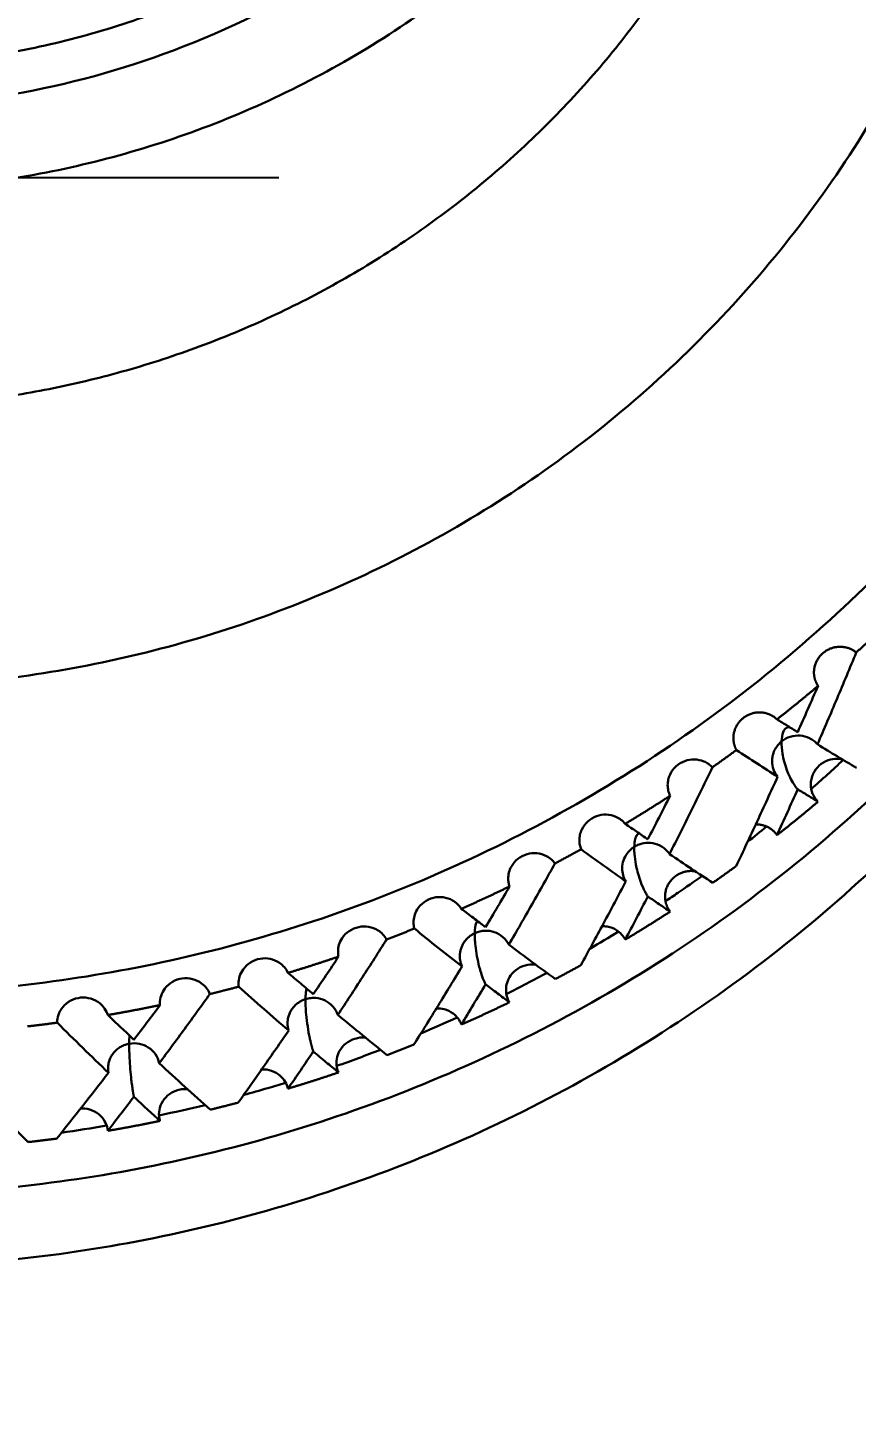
# Model space of a CAD drawing. Header units: millimetres. Extents: x 577 to 7172, y 252 to 2707.
# Drawn here: x 1043.63 to 1053.47, y 2105.44 to 2121.79 of the extents above; entities that cross this region are included whole.
import ezdxf

# ---------------------------------------------------------------- set-up
doc = ezdxf.new("R2010")
doc.units = ezdxf.units.MM
doc.header["$MEASUREMENT"] = 0
doc.layers.add('외형선(ISO)', color=7, linetype='Continuous', lineweight=30)
doc.layers.add('치수(ISO)', color=7, linetype='Continuous', lineweight=25)
doc.styles.add('굴림', font='')
doc.styles.get('굴림').set_extended_font_data('援대┝')
doc.dimstyles.new('기본값 (ISO)', dxfattribs={"dimscale": 10, "dimtxt": 3, "dimasz": 2.5, "dimexe": 3.175, "dimexo": 0, "dimgap": 0.762, "dimtad": 1, "dimtoh": 1, "dimdec": 0, "dimzin": 1, "dimdsep": 46, "dimtxsty": '굴림', "dimcen": 0.5, "dimazin": 0, "dimtfac": 1, "dimtdec": 4, "dimtix": 1, "dimtmove": 1, "dimatfit": 3, "dimfxl": 1, "dimtolj": 1, "dimtzin": 1, "dimarcsym": 0})

# ---------------------------------------------------------------- blocks, each defined once
blk = doc.blocks.new('*D22')
at = {"layer": 'Defpoints', "color": 0}
for p in [(1111.205, 2147.566), (972.024, 2092.463)]:
    blk.add_point(p, dxfattribs=at)
at = {"layer": '치수(ISO)', "color": 0, "lineweight": -2}
for p, q in [((1041.614, 2115.015), (1041.614, 2125.015)), ((1036.614, 2120.015), (1046.614, 2120.015)), ((902.29, 2064.855), (948.779, 2083.261)), ((877.29, 2064.855), (902.29, 2064.855))]:
    blk.add_line(p, q, dxfattribs=at)
at = {"layer": '치수(ISO)', "color": 0}
blk.add_solid([(950.313, 2079.387), (947.245, 2087.135), (972.024, 2092.463)], dxfattribs=at)
at = {"layer": '치수(ISO)', "color": 0, "insert": (833.241, 2064.855), "char_height": 30, "attachment_point": 5, "style": '굴림'}
blk.add_mtext('\\A1;150', dxfattribs=at)

msp = doc.modelspace()

# ---------------------------------------------------------------- linework, layer by layer
at = {"layer": '외형선(ISO)'}
for p, q in [((1048.76, 2110.77), (1048.76, 2110.769)), ((1046.716, 2109.974), (1046.716, 2109.973)), ((1044.587, 2109.437), (1044.587, 2109.436))]:
    msp.add_line(p, q, dxfattribs=at)
for points, weights, knots in [([(1032.114, 2137.879), (1027.614, 2133.783), (1027.614, 2127.748), (1027.614, 2113.957), (1041.614, 2113.957), (1055.614, 2113.957), (1055.614, 2127.748), (1055.614, 2133.783), (1051.114, 2137.879)], [0.853887696369, 0.846556395002, 1, 0.707106781187, 1, 0.707106781187, 1, 0.846554156546, 0.853887910303], [5.460262, 5.460262, 5.460262, 6.283185, 6.283185, 7.853982, 7.853982, 9.424778, 9.424778, 10.247713, 10.247713, 10.247713]), ([(1032.114, 2137.57), (1030.114, 2134.682), (1030.114, 2131.185), (1030.114, 2119.857), (1041.614, 2119.857), (1053.114, 2119.857), (1053.114, 2131.185), (1053.114, 2134.682), (1051.114, 2137.57)], [0.861038107518, 0.886660963986, 1, 0.707106781187, 1, 0.707106781187, 1, 0.886657382319, 0.861036488171], [2.533752, 2.533752, 2.533752, 3.141593, 3.141593, 4.712389, 4.712389, 6.283185, 6.283185, 6.891046, 6.891046, 6.891046]), ([(1032.114, 2134.261), (1031.614, 2132.763), (1031.614, 2131.185), (1031.614, 2121.334), (1041.614, 2121.334), (1051.614, 2121.334), (1051.614, 2131.185), (1051.614, 2132.763), (1051.114, 2134.261)], [0.902016260034, 0.937798407726, 1, 0.707106781187, 1, 0.707106781187, 1, 0.937798407725, 0.902016260033], [5.949596, 5.949596, 5.949596, 6.283185, 6.283185, 7.853982, 7.853982, 9.424778, 9.424778, 9.758367, 9.758367, 9.758367]), ([(1024.614, 2127.061), (1024.614, 2110.314), (1041.614, 2110.314), (1058.614, 2110.314), (1058.614, 2127.061)], [1, 0.707106781187, 1, 0.707106781187, 1], [0, 0, 0, 1.570796, 1.570796, 3.141593, 3.141593, 3.141593]), ([(1024.116, 2125.428), (1024.114, 2125.299), (1024.114, 2125.17), (1024.114, 2107.931), (1041.614, 2107.931), (1059.114, 2107.931), (1059.114, 2125.17), (1059.114, 2125.299), (1059.112, 2125.428)], [0.993890013821, 0.996912459533, 1, 0.707106781187, 1, 0.707106781187, 1, 0.996912459531, 0.993890013818], [3.125034, 3.125034, 3.125034, 3.141593, 3.141593, 4.712389, 4.712389, 6.283185, 6.283185, 6.299744, 6.299744, 6.299744]), ([(1030.614, 2125.303), (1033.098, 2117.279), (1041.614, 2117.279), (1050.13, 2117.279), (1052.614, 2125.303)], [0.906782181242, 0.765263097167, 1, 0.765263097167, 0.906782181242], [3.453487, 3.453487, 3.453487, 4.712389, 4.712389, 5.971291, 5.971291, 5.971291]), ([(1024.114, 2124.311), (1024.114, 2107.071), (1041.614, 2107.071), (1059.114, 2107.071), (1059.114, 2124.311)], [1, 0.707106781187, 1, 0.707106781187, 1], [3.141593, 3.141593, 3.141593, 4.712389, 4.712389, 6.283185, 6.283185, 6.283185]), ([(966.614, 2120.015), (966.614, 2046.13), (1041.614, 2046.13), (1116.614, 2046.13), (1116.614, 2120.015)], [1, 0.707106781187, 1, 0.707106781187, 1], [3.141593, 3.141593, 3.141593, 4.712389, 4.712389, 6.283185, 6.283185, 6.283185]), ([(1053.464, 2114.375), (1053.324, 2114.489), (1053.153, 2114.419), (1052.962, 2114.34), (1052.962, 2114.138)], [0.87334872022, 0.799711409705, 1, 0.781081930505, 0.889417058237], [0.496642, 0.496642, 0.496642, 1.570796, 1.570796, 2.744861, 2.744861, 2.744861]), ([(1052.962, 2114.138), (1052.962, 2114.078), (1052.986, 2114.023), (1052.996, 2113.999), (1053.011, 2113.978)], [0.886077959597, 0.922568699424, 1, 0.964955709169, 0.938297425531], [2.7263259, 2.7263259, 2.7263259, 3.1415927, 3.1415927, 3.3295364, 3.3295364, 3.3295364]), ([(1052.524, 2113.581), (1052.372, 2113.726), (1052.18, 2113.632), (1052.006, 2113.547), (1052.006, 2113.358)], [0.896298094719, 0.774434385359, 1, 0.792646311293, 0.878884617612], [0.36108, 0.36108, 0.36108, 1.570796, 1.570796, 2.682841, 2.682841, 2.682841]), ([(1052.006, 2113.358), (1052.006, 2113.286), (1052.04, 2113.222), (1052.042, 2113.219), (1052.043, 2113.217)], [0.873851827488, 0.908075287658, 1, 0.995878318619, 0.991872640315], [2.6485973, 2.6485973, 2.6485973, 3.1415927, 3.1415927, 3.1636974, 3.1636974, 3.1636974]), ([(1051.554, 2111.777), (1051.47, 2111.79), (1051.391, 2111.759), (1051.195, 2111.682), (1051.195, 2111.477)], [0.866048117867, 0.896329674264, 1, 0.777759458835, 0.892780793089], [1.014809, 1.014809, 1.014809, 1.570796, 1.570796, 2.76268, 2.76268, 2.76268]), ([(1051.195, 2111.477), (1051.195, 2111.42), (1051.216, 2111.368), (1051.231, 2111.331), (1051.256, 2111.299)], [0.89021658122, 0.926828215447, 1, 0.946338085967, 0.912339317631], [2.7491699, 2.7491699, 2.7491699, 3.1415927, 3.1415927, 3.4293833, 3.4293833, 3.4293833]), ([(1044.587, 2109.436), (1044.587, 2109.42), (1044.589, 2109.404), (1044.59, 2109.394), (1044.592, 2109.385)], [0.958857424587, 0.977736395611, 1, 0.986992571467, 0.97514046635], [3.0221922, 3.0221922, 3.0221922, 3.1415927, 3.1415927, 3.2113519, 3.2113519, 3.2113519])]:
    msp.add_rational_spline(points, weights, degree=2, knots=knots, dxfattribs=at)
for points, knots in [([(1052.114, 2131.185), (1052.115, 2129.886), (1051.59, 2127.178), (1049.249, 2123.665), (1045.682, 2121.357), (1041.614, 2120.594), (1037.546, 2121.357), (1033.98, 2123.665), (1031.638, 2127.178), (1031.114, 2129.886), (1031.114, 2131.185)], [0, 0, 0, 0, 3.957978, 8.246472, 12.534967, 16.492945, 20.450923, 24.739417, 29.027912, 32.985889, 32.985889, 32.985889, 32.985889]), ([(1053.004, 2113.285), (1053.082, 2113.465), (1053.16, 2113.647), (1053.313, 2114.01), (1053.389, 2114.193), (1053.464, 2114.375)], [0.0001063, 0.0001063, 0.0001063, 0.0001063, 0.2025164, 0.2025164, 0.4050892, 0.4050892, 0.4050892, 0.4050892]), ([(1053.011, 2113.978), (1052.971, 2113.886), (1052.93, 2113.794), (1052.85, 2113.612), (1052.81, 2113.52), (1052.769, 2113.429)], [0.000001, 0.000001, 0.000001, 0.000001, 0.102488, 0.102488, 0.2049842, 0.2049842, 0.2049842, 0.2049842]), ([(1052.769, 2113.429), (1052.729, 2113.454), (1052.688, 2113.48), (1052.606, 2113.53), (1052.565, 2113.556), (1052.524, 2113.581)], [0, 0, 0, 0, 0.1025141, 0.1025141, 0.2050191, 0.2050191, 0.2050191, 0.2050191]), ([(1052.578, 2113.318), (1052.578, 2113.319), (1052.578, 2113.32), (1052.579, 2113.362), (1052.585, 2113.399), (1052.608, 2113.457), (1052.627, 2113.483), (1052.656, 2113.489)], [-0.1471859, -0.1471859, -0.1471859, -0.1471859, -0.1460344, -0.1460344, -0.072294, -0.072294, -0.000001, -0.000001, -0.000001, -0.000001]), ([(1053.004, 2113.285), (1052.991, 2113.3), (1052.976, 2113.314), (1052.944, 2113.338), (1052.927, 2113.349), (1052.875, 2113.375), (1052.837, 2113.385), (1052.759, 2113.391), (1052.719, 2113.386), (1052.644, 2113.363), (1052.61, 2113.344), (1052.579, 2113.32), (1052.579, 2113.319), (1052.578, 2113.318)], [0.00002271, 0.00002271, 0.00002271, 0.00002271, 0.00609839, 0.00609839, 0.01214241, 0.01214241, 0.02366965, 0.02366965, 0.03563026, 0.03563026, 0.04722181, 0.04722181, 0.04749906, 0.04749906, 0.04749906, 0.04749906]), ([(1052.465, 2113.084), (1052.465, 2113.106), (1052.467, 2113.127), (1052.477, 2113.171), (1052.485, 2113.193), (1052.505, 2113.233), (1052.516, 2113.252), (1052.543, 2113.287), (1052.559, 2113.303), (1052.576, 2113.317), (1052.577, 2113.318), (1052.578, 2113.318)], [-0.02691924, -0.02691924, -0.02691924, -0.02691924, -0.02037189, -0.02037189, -0.01330147, -0.01330147, -0.00670133, -0.00670133, 0, 0, 0.0002776, 0.0002776, 0.0002776, 0.0002776]), ([(1052.578, 2113.318), (1052.578, 2113.318), (1052.578, 2113.317), (1052.577, 2113.274), (1052.58, 2113.225), (1052.598, 2113.119), (1052.614, 2113.051), (1052.642, 2112.978)], [-0.0011777, -0.0011777, -0.0011777, -0.0011777, 0, 0, 0.0756397, 0.0756397, 0.14978, 0.14978, 0.14978, 0.14978]), ([(1053.468, 2113.004), (1053.392, 2113.049), (1053.315, 2113.095), (1053.16, 2113.189), (1053.082, 2113.236), (1053.004, 2113.285)], [0.000001, 0.000001, 0.000001, 0.000001, 0.2023771, 0.2023771, 0.4048295, 0.4048295, 0.4048295, 0.4048295]), ([(1051.226, 2112.802), (1051.226, 2112.823), (1051.229, 2112.844), (1051.238, 2112.886), (1051.245, 2112.907), (1051.272, 2112.963), (1051.296, 2112.996), (1051.355, 2113.05), (1051.391, 2113.072), (1051.466, 2113.099), (1051.505, 2113.105), (1051.582, 2113.104), (1051.62, 2113.096), (1051.675, 2113.073), (1051.693, 2113.063), (1051.727, 2113.04), (1051.742, 2113.027), (1051.757, 2113.012)], [-0.07321553, -0.07321553, -0.07321553, -0.07321553, -0.0668549, -0.0668549, -0.06004363, -0.06004363, -0.04798782, -0.04798782, -0.03556236, -0.03556236, -0.02402327, -0.02402327, -0.01238888, -0.01238888, -0.006236, -0.006236, -0.000001, -0.000001, -0.000001, -0.000001]), ([(1052.043, 2113.217), (1052.125, 2113.162), (1052.206, 2113.108), (1052.369, 2113.002), (1052.45, 2112.951), (1052.531, 2112.9)], [0.000001, 0.000001, 0.000001, 0.000001, 0.2021926, 0.2021926, 0.4042984, 0.4042984, 0.4042984, 0.4042984]), ([(1052.531, 2112.9), (1052.51, 2112.925), (1052.493, 2112.955), (1052.471, 2113.018), (1052.465, 2113.051), (1052.465, 2113.084)], [-0.0203863, -0.0203863, -0.0203863, -0.0203863, -0.01027284, -0.01027284, -0.00012424, -0.00012424, -0.00012424, -0.00012424]), ([(1052.925, 2112.809), (1052.925, 2112.83), (1052.927, 2112.851), (1052.936, 2112.894), (1052.944, 2112.916), (1052.971, 2112.973), (1052.995, 2113.005), (1053.055, 2113.06), (1053.091, 2113.081), (1053.165, 2113.108), (1053.203, 2113.114), (1053.259, 2113.113), (1053.277, 2113.111), (1053.294, 2113.108)], [0.000001, 0.000001, 0.000001, 0.000001, 0.0064969, 0.0064969, 0.01345608, 0.01345608, 0.02558381, 0.02558381, 0.03798737, 0.03798737, 0.04943137, 0.04943137, 0.0546931, 0.0546931, 0.0546931, 0.0546931]), ([(1051.249, 2111.982), (1051.335, 2112.152), (1051.421, 2112.323), (1051.59, 2112.667), (1051.674, 2112.839), (1051.757, 2113.012)], [0.0000009, 0.0000009, 0.0000009, 0.0000009, 0.2024334, 0.2024334, 0.4049747, 0.4049747, 0.4049747, 0.4049747]), ([(1052.531, 2112.9), (1052.45, 2112.721), (1052.369, 2112.544), (1052.205, 2112.19), (1052.122, 2112.014), (1052.039, 2111.839)], [0.0000656, 0.0000656, 0.0000656, 0.0000656, 0.2024113, 0.2024113, 0.4047705, 0.4047705, 0.4047705, 0.4047705]), ([(1052.642, 2112.978), (1052.651, 2112.953), (1052.663, 2112.923), (1052.69, 2112.868), (1052.706, 2112.837), (1052.731, 2112.799), (1052.737, 2112.79), (1052.748, 2112.776), (1052.752, 2112.771), (1052.759, 2112.763), (1052.761, 2112.76), (1052.765, 2112.755), (1052.767, 2112.753), (1052.769, 2112.751)], [-0.04310618, -0.04310618, -0.04310618, -0.04310618, -0.02259227, -0.02259227, -0.00780276, -0.00780276, -0.00406552, -0.00406552, -0.00198533, -0.00198533, -0.00100172, -0.00100172, -0.00000734, -0.00000734, -0.00000734, -0.00000734]), ([(1051.256, 2112.674), (1051.246, 2112.694), (1051.239, 2112.715), (1051.229, 2112.758), (1051.226, 2112.78), (1051.226, 2112.802)], [-0.01346016, -0.01346016, -0.01346016, -0.01346016, -0.00674015, -0.00674015, -0.000001, -0.000001, -0.000001, -0.000001]), ([(1052.524, 2112.207), (1052.565, 2112.297), (1052.606, 2112.388), (1052.688, 2112.569), (1052.729, 2112.66), (1052.769, 2112.751)], [0.000001, 0.000001, 0.000001, 0.000001, 0.102514, 0.102514, 0.2050448, 0.2050448, 0.2050448, 0.2050448]), ([(1052.769, 2112.751), (1052.81, 2112.726), (1052.85, 2112.701), (1052.93, 2112.652), (1052.97, 2112.627), (1053.01, 2112.603)], [0.0000012, 0.0000012, 0.0000012, 0.0000012, 0.1025347, 0.1025347, 0.2050371, 0.2050371, 0.2050371, 0.2050371]), ([(1053.01, 2112.603), (1052.983, 2112.63), (1052.961, 2112.662), (1052.932, 2112.732), (1052.925, 2112.77), (1052.925, 2112.809)], [0.000001, 0.000001, 0.000001, 0.000001, 0.0116014, 0.0116014, 0.02325981, 0.02325981, 0.02325981, 0.02325981]), ([(1051.256, 2112.674), (1051.212, 2112.587), (1051.168, 2112.501), (1051.08, 2112.328), (1051.035, 2112.242), (1050.991, 2112.157)], [0.000001, 0.000001, 0.000001, 0.000001, 0.1025092, 0.1025092, 0.2050094, 0.2050094, 0.2050094, 0.2050094]), ([(1050.179, 2112.146), (1050.179, 2112.167), (1050.181, 2112.188), (1050.19, 2112.231), (1050.198, 2112.253), (1050.225, 2112.309), (1050.249, 2112.342), (1050.309, 2112.396), (1050.345, 2112.418), (1050.42, 2112.445), (1050.458, 2112.451), (1050.536, 2112.449), (1050.576, 2112.44), (1050.634, 2112.415), (1050.654, 2112.403), (1050.691, 2112.375), (1050.708, 2112.359), (1050.723, 2112.341)], [-0.07545712, -0.07545712, -0.07545712, -0.07545712, -0.06901192, -0.06901192, -0.06210074, -0.06210074, -0.05000441, -0.05000441, -0.03758276, -0.03758276, -0.02608289, -0.02608289, -0.01411734, -0.01411734, -0.00709705, -0.00709705, -0.000001, -0.000001, -0.000001, -0.000001]), ([(1050.991, 2112.157), (1050.947, 2112.187), (1050.902, 2112.218), (1050.813, 2112.279), (1050.768, 2112.31), (1050.723, 2112.341)], [0.000007, 0.000007, 0.000007, 0.000007, 0.1025261, 0.1025261, 0.2050532, 0.2050532, 0.2050532, 0.2050532]), ([(1050.2, 2112.038), (1050.193, 2112.055), (1050.187, 2112.073), (1050.18, 2112.109), (1050.179, 2112.128), (1050.179, 2112.146)], [-0.01122032, -0.01122032, -0.01122032, -0.01122032, -0.00561308, -0.00561308, -0.00000631, -0.00000631, -0.00000631, -0.00000631]), ([(1050.888, 2112.228), (1050.875, 2112.224), (1050.866, 2112.214), (1050.859, 2112.202), (1050.858, 2112.202), (1050.858, 2112.201), (1050.857, 2112.2), (1050.849, 2112.187), (1050.842, 2112.167), (1050.838, 2112.143), (1050.835, 2112.131), (1050.834, 2112.118), (1050.832, 2112.103), (1050.832, 2112.095), (1050.831, 2112.086), (1050.831, 2112.076), (1050.831, 2112.074), (1050.831, 2112.073), (1050.83, 2112.071), (1050.83, 2112.07), (1050.83, 2112.07), (1050.83, 2112.069), (1050.83, 2112.068), (1050.832, 2112.069), (1050.833, 2112.069), (1050.835, 2112.071), (1050.837, 2112.072), (1050.839, 2112.073), (1050.842, 2112.075), (1050.846, 2112.077), (1050.849, 2112.079), (1050.865, 2112.087), (1050.882, 2112.094), (1050.9, 2112.1), (1050.929, 2112.11), (1050.96, 2112.115), (1050.991, 2112.115), (1050.991, 2112.115), (1050.991, 2112.115), (1050.991, 2112.115), (1050.991, 2112.115), (1050.991, 2112.115), (1050.992, 2112.115), (1051.071, 2112.117), (1051.149, 2112.087), (1051.206, 2112.033), (1051.222, 2112.017), (1051.237, 2112), (1051.249, 2111.982)], [0.233983, 0.233983, 0.233983, 0.233983, 0.61964, 0.61964, 0.61964, 0.645261, 0.645261, 0.645261, 1.070279, 1.070279, 1.070279, 1.296201, 1.296201, 1.296201, 1.437082, 1.437082, 1.437082, 1.461262, 1.461262, 1.461262, 1.473352, 1.473352, 1.473352, 1.48515, 1.48515, 1.48515, 1.500113, 1.500113, 1.500113, 1.525994, 1.525994, 1.525994, 1.649583, 1.649583, 1.649583, 1.855893, 1.855893, 1.855893, 1.856273, 1.856273, 1.856273, 1.857207, 1.857207, 1.857207, 2.099518, 2.099518, 2.099518, 2.168136, 2.168136, 2.168136, 2.168136]), ([(1049.334, 2111.691), (1049.334, 2111.715), (1049.337, 2111.739), (1049.349, 2111.787), (1049.359, 2111.811), (1049.391, 2111.869), (1049.418, 2111.9), (1049.481, 2111.95), (1049.519, 2111.969), (1049.596, 2111.991), (1049.635, 2111.994), (1049.713, 2111.987), (1049.752, 2111.976), (1049.808, 2111.947), (1049.827, 2111.934), (1049.861, 2111.905), (1049.876, 2111.888), (1049.889, 2111.87)], [-0.07696542, -0.07696542, -0.07696542, -0.07696542, -0.06965231, -0.06965231, -0.06177441, -0.06177441, -0.04966049, -0.04966049, -0.03724468, -0.03724468, -0.02564262, -0.02564262, -0.0135515, -0.0135515, -0.00678492, -0.00678492, -0.000001, -0.000001, -0.000001, -0.000001]), ([(1050.2, 2112.038), (1050.288, 2111.973), (1050.377, 2111.909), (1050.554, 2111.782), (1050.643, 2111.719), (1050.731, 2111.658)], [0.000001, 0.000001, 0.000001, 0.000001, 0.2022296, 0.2022296, 0.4043453, 0.4043453, 0.4043453, 0.4043453]), ([(1050.9, 2111.671), (1050.875, 2111.742), (1050.86, 2111.808), (1050.85, 2111.857), (1050.842, 2111.902), (1050.836, 2111.944), (1050.831, 2112.002), (1050.83, 2112.023), (1050.83, 2112.049), (1050.83, 2112.056), (1050.83, 2112.063), (1050.83, 2112.064), (1050.83, 2112.066), (1050.83, 2112.066), (1050.83, 2112.067), (1050.83, 2112.067), (1050.83, 2112.067), (1050.83, 2112.068), (1050.83, 2112.068), (1050.83, 2112.068), (1050.83, 2112.068), (1050.83, 2112.068), (1050.83, 2112.068), (1050.83, 2112.068), (1050.83, 2112.068), (1050.83, 2112.068), (1050.83, 2112.067), (1050.83, 2112.067), (1050.829, 2112.067), (1050.829, 2112.067), (1050.828, 2112.066), (1050.827, 2112.066), (1050.817, 2112.059), (1050.809, 2112.053), (1050.78, 2112.03), (1050.762, 2112.011), (1050.708, 2111.939), (1050.687, 2111.877), (1050.686, 2111.812)], [0, 0, 0, 0, 0.644616, 0.644616, 0.644616, 1.25484, 1.25484, 1.617339, 1.617339, 1.748089, 1.748089, 1.76588, 1.76588, 1.774776, 1.774776, 1.780495, 1.780495, 1.782562, 1.782562, 1.782727, 1.782727, 1.782809, 1.782809, 1.782848, 1.782848, 1.782891, 1.782891, 1.783203, 1.783203, 1.783995, 1.783995, 1.786045, 1.786045, 1.808954, 1.808954, 1.86522, 1.86522, 2.003555, 2.003555, 2.003555, 2.003555]), ([(1051.761, 2111.64), (1051.676, 2111.695), (1051.592, 2111.752), (1051.421, 2111.865), (1051.335, 2111.923), (1051.249, 2111.982)], [0.000001, 0.000001, 0.000001, 0.000001, 0.2024108, 0.2024108, 0.4048476, 0.4048476, 0.4048476, 0.4048476]), ([(1049.342, 2110.906), (1049.434, 2111.065), (1049.527, 2111.225), (1049.709, 2111.547), (1049.8, 2111.709), (1049.889, 2111.87)], [0.000001, 0.000001, 0.000001, 0.000001, 0.2024334, 0.2024334, 0.4049748, 0.4049748, 0.4049748, 0.4049748]), ([(1050.686, 2111.812), (1050.686, 2111.785), (1050.69, 2111.758), (1050.705, 2111.705), (1050.716, 2111.681), (1050.731, 2111.658)], [0.00005091, 0.00005091, 0.00005091, 0.00005091, 0.00833443, 0.00833443, 0.01651971, 0.01651971, 0.01651971, 0.01651971]), ([(1049.35, 2111.597), (1049.303, 2111.516), (1049.255, 2111.435), (1049.16, 2111.274), (1049.113, 2111.194), (1049.065, 2111.114)], [0.000001, 0.000001, 0.000001, 0.000001, 0.1025083, 0.1025083, 0.2050094, 0.2050094, 0.2050094, 0.2050094]), ([(1049.35, 2111.597), (1049.345, 2111.612), (1049.341, 2111.628), (1049.335, 2111.659), (1049.334, 2111.675), (1049.334, 2111.691)], [-0.009715275, -0.009715275, -0.009715275, -0.009715275, -0.004858047, -0.004858047, -0.000001, -0.000001, -0.000001, -0.000001]), ([(1050.731, 2111.658), (1050.642, 2111.49), (1050.554, 2111.323), (1050.375, 2110.991), (1050.285, 2110.826), (1050.195, 2110.661)], [0, 0, 0, 0, 0.2023562, 0.2023562, 0.4046815, 0.4046815, 0.4046815, 0.4046815]), ([(1050.991, 2111.478), (1050.989, 2111.482), (1050.986, 2111.485), (1050.981, 2111.493), (1050.979, 2111.497), (1050.972, 2111.508), (1050.968, 2111.515), (1050.957, 2111.536), (1050.95, 2111.55), (1050.924, 2111.603), (1050.909, 2111.643), (1050.9, 2111.671)], [0.00000309, 0.00000309, 0.00000309, 0.00000309, 0.00138735, 0.00138735, 0.00277358, 0.00277358, 0.00532266, 0.00532266, 0.01103828, 0.01103828, 0.0307256, 0.0307256, 0.0307256, 0.0307256]), ([(1051.635, 2111.723), (1051.54, 2111.654), (1051.444, 2111.587), (1051.298, 2111.487), (1051.249, 2111.453), (1051.2, 2111.42)], [1.59054812, 1.59054812, 1.59054812, 1.59054812, 1.62588791, 1.62588791, 1.64375716, 1.64375716, 1.64375716, 1.64375716]), ([(1048.211, 2111.169), (1048.211, 2111.195), (1048.215, 2111.221), (1048.229, 2111.273), (1048.24, 2111.298), (1048.275, 2111.357), (1048.303, 2111.387), (1048.369, 2111.435), (1048.407, 2111.453), (1048.485, 2111.472), (1048.524, 2111.474), (1048.602, 2111.464), (1048.64, 2111.451), (1048.696, 2111.419), (1048.715, 2111.405), (1048.75, 2111.371), (1048.766, 2111.352), (1048.778, 2111.332)], [-0.07923516, -0.07923516, -0.07923516, -0.07923516, -0.07138073, -0.07138073, -0.06289414, -0.06289414, -0.050682, -0.050682, -0.03826473, -0.03826473, -0.02662455, -0.02662455, -0.01463062, -0.01463062, -0.00730418, -0.00730418, -0.000001, -0.000001, -0.000001, -0.000001]), ([(1050.723, 2110.966), (1050.768, 2111.051), (1050.813, 2111.136), (1050.902, 2111.307), (1050.947, 2111.392), (1050.991, 2111.478)], [0.000001, 0.000001, 0.000001, 0.000001, 0.1025344, 0.1025344, 0.2050688, 0.2050688, 0.2050688, 0.2050688]), ([(1050.991, 2111.478), (1051.035, 2111.448), (1051.08, 2111.418), (1051.168, 2111.358), (1051.212, 2111.328), (1051.256, 2111.299)], [0.0000055, 0.0000055, 0.0000055, 0.0000055, 0.1025302, 0.1025302, 0.2050538, 0.2050538, 0.2050538, 0.2050538]), ([(1049.065, 2111.114), (1049.018, 2111.15), (1048.97, 2111.186), (1048.874, 2111.259), (1048.826, 2111.295), (1048.778, 2111.332)], [0.0000033, 0.0000033, 0.0000033, 0.0000033, 0.1025233, 0.1025233, 0.2050495, 0.2050495, 0.2050495, 0.2050495]), ([(1047.315, 2110.822), (1047.315, 2110.85), (1047.319, 2110.877), (1047.335, 2110.931), (1047.347, 2110.958), (1047.386, 2111.016), (1047.414, 2111.045), (1047.482, 2111.091), (1047.52, 2111.107), (1047.599, 2111.123), (1047.639, 2111.124), (1047.718, 2111.111), (1047.756, 2111.096), (1047.811, 2111.062), (1047.831, 2111.046), (1047.865, 2111.01), (1047.879, 2110.99), (1047.891, 2110.968)], [-0.08069698, -0.08069698, -0.08069698, -0.08069698, -0.07243678, -0.07243678, -0.06349799, -0.06349799, -0.05132866, -0.05132866, -0.03892862, -0.03892862, -0.02714052, -0.02714052, -0.01500424, -0.01500424, -0.00746609, -0.00746609, -0.000001, -0.000001, -0.000001, -0.000001]), ([(1048.221, 2111.097), (1048.217, 2111.109), (1048.215, 2111.121), (1048.212, 2111.145), (1048.211, 2111.157), (1048.211, 2111.169)], [-0.007445465, -0.007445465, -0.007445465, -0.007445465, -0.003723185, -0.003723185, -0.000001, -0.000001, -0.000001, -0.000001]), ([(1048.221, 2111.097), (1048.315, 2111.02), (1048.409, 2110.944), (1048.598, 2110.795), (1048.692, 2110.721), (1048.787, 2110.648)], [0.000001, 0.000001, 0.000001, 0.000001, 0.2022283, 0.2022283, 0.4043452, 0.4043452, 0.4043452, 0.4043452]), ([(1048.969, 2111.187), (1048.963, 2111.181), (1048.958, 2111.172), (1048.944, 2111.133), (1048.939, 2111.092), (1048.938, 2111.044), (1048.938, 2111.043), (1048.938, 2111.043)], [0.04587989, 0.04587989, 0.04587989, 0.04587989, 0.0652614, 0.0652614, 0.11318836, 0.11318836, 0.11384437, 0.11384437, 0.11384437, 0.11384437]), ([(1050.447, 2111.124), (1050.468, 2111.125), (1050.489, 2111.124), (1050.549, 2111.113), (1050.586, 2111.099), (1050.642, 2111.064), (1050.662, 2111.047), (1050.697, 2111.01), (1050.712, 2110.989), (1050.723, 2110.966)], [0.04763301, 0.04763301, 0.04763301, 0.04763301, 0.05394909, 0.05394909, 0.06589944, 0.06589944, 0.07373219, 0.07373219, 0.08148585, 0.08148585, 0.08148585, 0.08148585]), ([(1047.313, 2110.073), (1047.411, 2110.221), (1047.508, 2110.37), (1047.701, 2110.668), (1047.797, 2110.818), (1047.891, 2110.968)], [0.000001, 0.000001, 0.000001, 0.000001, 0.2024334, 0.2024334, 0.4049748, 0.4049748, 0.4049748, 0.4049748]), ([(1049.006, 2110.59), (1049.004, 2110.597), (1049.002, 2110.605), (1048.977, 2110.693), (1048.959, 2110.781), (1048.94, 2110.933), (1048.937, 2110.992), (1048.938, 2111.041), (1048.938, 2111.042), (1048.938, 2111.043)], [-0.2062981, -0.2062981, -0.2062981, -0.2062981, -0.19661, -0.19661, -0.0873525, -0.0873525, 0, 0, 0.001192, 0.001192, 0.001192, 0.001192]), ([(1048.938, 2111.043), (1048.938, 2111.043), (1048.939, 2111.043), (1048.977, 2111.061), (1049.018, 2111.07), (1049.097, 2111.073), (1049.134, 2111.068), (1049.207, 2111.043), (1049.242, 2111.023), (1049.301, 2110.971), (1049.325, 2110.94), (1049.342, 2110.906)], [-0.00027616, -0.00027616, -0.00027616, -0.00027616, 0, 0, 0.01234135, 0.01234135, 0.02362178, 0.02362178, 0.03553511, 0.03553511, 0.04727306, 0.04727306, 0.04727306, 0.04727306]), ([(1047.321, 2110.764), (1047.319, 2110.773), (1047.318, 2110.783), (1047.316, 2110.803), (1047.315, 2110.813), (1047.315, 2110.822)], [-0.005997295, -0.005997295, -0.005997295, -0.005997295, -0.003000815, -0.003000815, -0.000001, -0.000001, -0.000001, -0.000001]), ([(1048.76, 2110.769), (1048.76, 2110.748), (1048.762, 2110.728), (1048.771, 2110.687), (1048.778, 2110.667), (1048.787, 2110.648)], [0.000001, 0.000001, 0.000001, 0.000001, 0.00632784, 0.00632784, 0.01265519, 0.01265519, 0.01265519, 0.01265519]), ([(1046.135, 2110.443), (1046.135, 2110.472), (1046.139, 2110.501), (1046.157, 2110.559), (1046.171, 2110.587), (1046.213, 2110.646), (1046.243, 2110.674), (1046.312, 2110.718), (1046.351, 2110.733), (1046.431, 2110.746), (1046.471, 2110.746), (1046.549, 2110.729), (1046.587, 2110.713), (1046.642, 2110.676), (1046.662, 2110.658), (1046.696, 2110.617), (1046.71, 2110.595), (1046.721, 2110.571)], [-0.08298411, -0.08298411, -0.08298411, -0.08298411, -0.07419044, -0.07419044, -0.06464964, -0.06464964, -0.0523725, -0.0523725, -0.03996066, -0.03996066, -0.0280494, -0.0280494, -0.0160123, -0.0160123, -0.00793764, -0.00793764, -0.000001, -0.000001, -0.000001, -0.000001]), ([(1047.321, 2110.764), (1047.272, 2110.689), (1047.222, 2110.614), (1047.122, 2110.465), (1047.072, 2110.391), (1047.022, 2110.317)], [0.000001, 0.000001, 0.000001, 0.000001, 0.1025077, 0.1025077, 0.2050099, 0.2050099, 0.2050099, 0.2050099]), ([(1048.787, 2110.648), (1048.692, 2110.492), (1048.598, 2110.336), (1048.407, 2110.027), (1048.312, 2109.873), (1048.216, 2109.72)], [0.000001, 0.000001, 0.000001, 0.000001, 0.2023552, 0.2023552, 0.4046826, 0.4046826, 0.4046826, 0.4046826]), ([(1049.309, 2110.369), (1049.309, 2110.398), (1049.313, 2110.427), (1049.331, 2110.484), (1049.345, 2110.513), (1049.386, 2110.572), (1049.416, 2110.6), (1049.486, 2110.644), (1049.525, 2110.659), (1049.597, 2110.672), (1049.629, 2110.673), (1049.661, 2110.669)], [0.000001, 0.000001, 0.000001, 0.000001, 0.00881526, 0.00881526, 0.01837968, 0.01837968, 0.03069738, 0.03069738, 0.0431042, 0.0431042, 0.05269791, 0.05269791, 0.05269791, 0.05269791]), ([(1045.202, 2110.21), (1045.202, 2110.24), (1045.207, 2110.27), (1045.227, 2110.33), (1045.242, 2110.36), (1045.286, 2110.418), (1045.317, 2110.445), (1045.388, 2110.486), (1045.427, 2110.499), (1045.508, 2110.51), (1045.549, 2110.508), (1045.627, 2110.488), (1045.664, 2110.471), (1045.719, 2110.43), (1045.738, 2110.411), (1045.771, 2110.368), (1045.785, 2110.345), (1045.795, 2110.32)], [-0.08441784, -0.08441784, -0.08441784, -0.08441784, -0.07521561, -0.07521561, -0.06522595, -0.06522595, -0.05300419, -0.05300419, -0.04062641, -0.04062641, -0.02852415, -0.02852415, -0.01634798, -0.01634798, -0.00807404, -0.00807404, -0.000001, -0.000001, -0.000001, -0.000001]), ([(1047.022, 2110.317), (1046.972, 2110.359), (1046.922, 2110.401), (1046.822, 2110.486), (1046.771, 2110.529), (1046.721, 2110.571)], [0.0000011, 0.0000011, 0.0000011, 0.0000011, 0.1025222, 0.1025222, 0.2050477, 0.2050477, 0.2050477, 0.2050477]), ([(1049.065, 2110.435), (1049.064, 2110.438), (1049.062, 2110.441), (1049.059, 2110.447), (1049.058, 2110.45), (1049.053, 2110.46), (1049.05, 2110.467), (1049.043, 2110.484), (1049.038, 2110.495), (1049.023, 2110.536), (1049.013, 2110.567), (1049.006, 2110.59)], [-0.02509521, -0.02509521, -0.02509521, -0.02509521, -0.02390168, -0.02390168, -0.02273502, -0.02273502, -0.02027448, -0.02027448, -0.01569792, -0.01569792, -0.000001, -0.000001, -0.000001, -0.000001]), ([(1043.983, 2109.98), (1043.983, 2110.012), (1043.988, 2110.043), (1044.01, 2110.107), (1044.027, 2110.137), (1044.075, 2110.196), (1044.107, 2110.222), (1044.18, 2110.261), (1044.22, 2110.273), (1044.302, 2110.281), (1044.343, 2110.277), (1044.421, 2110.254), (1044.457, 2110.235), (1044.51, 2110.192), (1044.53, 2110.17), (1044.562, 2110.123), (1044.574, 2110.098), (1044.583, 2110.071)], [-0.08672088, -0.08672088, -0.08672088, -0.08672088, -0.07699456, -0.07699456, -0.06641182, -0.06641182, -0.05407346, -0.05407346, -0.04167372, -0.04167372, -0.02935902, -0.02935902, -0.01728322, -0.01728322, -0.00849614, -0.00849614, -0.000001, -0.000001, -0.000001, -0.000001]), ([(1045.194, 2109.498), (1045.295, 2109.634), (1045.396, 2109.77), (1045.596, 2110.044), (1045.696, 2110.182), (1045.795, 2110.32)], [0.0000009, 0.0000009, 0.0000009, 0.0000009, 0.2024334, 0.2024334, 0.4049747, 0.4049747, 0.4049747, 0.4049747]), ([(1046.137, 2110.407), (1046.236, 2110.318), (1046.334, 2110.231), (1046.532, 2110.057), (1046.631, 2109.972), (1046.73, 2109.887)], [0.000001, 0.000001, 0.000001, 0.000001, 0.2022283, 0.2022283, 0.4043452, 0.4043452, 0.4043452, 0.4043452]), ([(1046.943, 2110.383), (1046.943, 2110.381), (1046.942, 2110.38), (1046.938, 2110.365), (1046.935, 2110.348), (1046.931, 2110.309), (1046.93, 2110.286), (1046.929, 2110.261), (1046.929, 2110.26), (1046.929, 2110.259)], [-0.09561644, -0.09561644, -0.09561644, -0.09561644, -0.09008979, -0.09008979, -0.04614452, -0.04614452, 0, 0, 0.00120389, 0.00120389, 0.00120389, 0.00120389]), ([(1048.779, 2109.957), (1048.827, 2110.037), (1048.875, 2110.116), (1048.97, 2110.275), (1049.018, 2110.355), (1049.065, 2110.435)], [0.000001, 0.000001, 0.000001, 0.000001, 0.1025335, 0.1025335, 0.2050688, 0.2050688, 0.2050688, 0.2050688]), ([(1049.065, 2110.435), (1049.113, 2110.399), (1049.16, 2110.363), (1049.255, 2110.292), (1049.302, 2110.257), (1049.349, 2110.222)], [0.0000033, 0.0000033, 0.0000033, 0.0000033, 0.1025288, 0.1025288, 0.2050516, 0.2050516, 0.2050516, 0.2050516]), ([(1049.349, 2110.222), (1049.336, 2110.244), (1049.326, 2110.268), (1049.312, 2110.317), (1049.309, 2110.343), (1049.309, 2110.369)], [0.000001, 0.000001, 0.000001, 0.000001, 0.00782523, 0.00782523, 0.01566979, 0.01566979, 0.01566979, 0.01566979]), ([(1045.203, 2110.188), (1045.151, 2110.119), (1045.1, 2110.05), (1044.997, 2109.914), (1044.945, 2109.846), (1044.893, 2109.778)], [0.000001, 0.000001, 0.000001, 0.000001, 0.1025074, 0.1025074, 0.2050094, 0.2050094, 0.2050094, 0.2050094]), ([(1046.929, 2110.259), (1046.93, 2110.26), (1046.931, 2110.26), (1046.952, 2110.266), (1046.972, 2110.27), (1047.012, 2110.275), (1047.032, 2110.275), (1047.09, 2110.27), (1047.127, 2110.26), (1047.197, 2110.226), (1047.229, 2110.202), (1047.281, 2110.143), (1047.3, 2110.11), (1047.313, 2110.073)], [-0.04748278, -0.04748278, -0.04748278, -0.04748278, -0.04720798, -0.04720798, -0.04097726, -0.04097726, -0.03505845, -0.03505845, -0.02365674, -0.02365674, -0.01163163, -0.01163163, -0.000001, -0.000001, -0.000001, -0.000001]), ([(1046.99, 2109.752), (1046.986, 2109.767), (1046.983, 2109.782), (1046.961, 2109.882), (1046.947, 2109.981), (1046.934, 2110.111), (1046.932, 2110.144), (1046.929, 2110.204), (1046.929, 2110.232), (1046.929, 2110.258), (1046.929, 2110.259), (1046.929, 2110.259)], [-0.2264135, -0.2264135, -0.2264135, -0.2264135, -0.2091385, -0.2091385, -0.0903635, -0.0903635, -0.0454896, -0.0454896, 0, 0, 0.0012047, 0.0012047, 0.0012047, 0.0012047]), ([(1048.483, 2110.15), (1048.513, 2110.151), (1048.544, 2110.148), (1048.612, 2110.13), (1048.648, 2110.113), (1048.703, 2110.072), (1048.723, 2110.052), (1048.756, 2110.007), (1048.769, 2109.983), (1048.779, 2109.957)], [0.0471737, 0.0471737, 0.0471737, 0.0471737, 0.05632865, 0.05632865, 0.06831735, 0.06831735, 0.07687693, 0.07687693, 0.08521838, 0.08521838, 0.08521838, 0.08521838]), ([(1043.983, 2109.98), (1044.084, 2109.879), (1044.185, 2109.779), (1044.388, 2109.581), (1044.49, 2109.482), (1044.592, 2109.385)], [0.0000027, 0.0000027, 0.0000027, 0.0000027, 0.20223, 0.20223, 0.4043469, 0.4043469, 0.4043469, 0.4043469]), ([(1044.893, 2109.778), (1044.842, 2109.827), (1044.79, 2109.875), (1044.686, 2109.973), (1044.635, 2110.022), (1044.583, 2110.071)], [0.000001, 0.000001, 0.000001, 0.000001, 0.1025219, 0.1025219, 0.2050473, 0.2050473, 0.2050473, 0.2050473]), ([(1044.842, 2109.827), (1044.839, 2109.802), (1044.837, 2109.769), (1044.837, 2109.731), (1044.837, 2109.731), (1044.837, 2109.73)], [0.07393804, 0.07393804, 0.07393804, 0.07393804, 0.1033237, 0.1033237, 0.10385067, 0.10385067, 0.10385067, 0.10385067]), ([(1046.73, 2109.887), (1046.631, 2109.742), (1046.531, 2109.599), (1046.332, 2109.314), (1046.233, 2109.172), (1046.132, 2109.031)], [0.000001, 0.000001, 0.000001, 0.000001, 0.2023551, 0.2023551, 0.4046826, 0.4046826, 0.4046826, 0.4046826]), ([(1047.297, 2109.503), (1047.297, 2109.535), (1047.302, 2109.567), (1047.324, 2109.63), (1047.341, 2109.661), (1047.389, 2109.72), (1047.421, 2109.746), (1047.494, 2109.785), (1047.534, 2109.798), (1047.597, 2109.804), (1047.62, 2109.804), (1047.642, 2109.802)], [0.000001, 0.000001, 0.000001, 0.000001, 0.00974148, 0.00974148, 0.02034313, 0.02034313, 0.03272996, 0.03272996, 0.04513379, 0.04513379, 0.05191175, 0.05191175, 0.05191175, 0.05191175]), ([(1044.837, 2109.73), (1044.838, 2109.73), (1044.839, 2109.73), (1044.879, 2109.738), (1044.92, 2109.737), (1044.997, 2109.721), (1045.032, 2109.707), (1045.098, 2109.665), (1045.126, 2109.637), (1045.171, 2109.573), (1045.186, 2109.536), (1045.194, 2109.498)], [-0.00027368, -0.00027368, -0.00027368, -0.00027368, 0, 0, 0.01201755, 0.01201755, 0.02355905, 0.02355905, 0.03545591, 0.03545591, 0.04727558, 0.04727558, 0.04727558, 0.04727558]), ([(1044.88, 2109.172), (1044.877, 2109.195), (1044.874, 2109.217), (1044.868, 2109.26), (1044.865, 2109.283), (1044.853, 2109.385), (1044.846, 2109.474), (1044.838, 2109.624), (1044.837, 2109.681), (1044.837, 2109.729), (1044.837, 2109.729), (1044.837, 2109.73)], [0.000001, 0.000001, 0.000001, 0.000001, 0.009469, 0.009469, 0.0222035, 0.0222035, 0.0774084, 0.0774084, 0.1208212, 0.1208212, 0.1214472, 0.1214472, 0.1214472, 0.1214472]), ([(1046.721, 2109.197), (1046.772, 2109.27), (1046.822, 2109.343), (1046.922, 2109.49), (1046.972, 2109.564), (1047.022, 2109.638)], [0.000001, 0.000001, 0.000001, 0.000001, 0.1025329, 0.1025329, 0.2050693, 0.2050693, 0.2050693, 0.2050693]), ([(1047.022, 2109.638), (1047.072, 2109.596), (1047.122, 2109.554), (1047.221, 2109.471), (1047.271, 2109.43), (1047.321, 2109.389)], [0.0000011, 0.0000011, 0.0000011, 0.0000011, 0.1025277, 0.1025277, 0.2050499, 0.2050499, 0.2050499, 0.2050499]), ([(1047.321, 2109.389), (1047.313, 2109.407), (1047.307, 2109.425), (1047.299, 2109.464), (1047.297, 2109.483), (1047.297, 2109.503)], [0.000001, 0.000001, 0.000001, 0.000001, 0.00596408, 0.00596408, 0.01192688, 0.01192688, 0.01192688, 0.01192688]), ([(1044.592, 2109.385), (1044.49, 2109.253), (1044.388, 2109.122), (1044.183, 2108.862), (1044.081, 2108.733), (1043.978, 2108.604)], [0.0000009, 0.0000009, 0.0000009, 0.0000009, 0.2023551, 0.2023551, 0.4046826, 0.4046826, 0.4046826, 0.4046826]), ([(1046.41, 2109.425), (1046.449, 2109.427), (1046.489, 2109.421), (1046.564, 2109.396), (1046.599, 2109.376), (1046.653, 2109.329), (1046.673, 2109.305), (1046.704, 2109.253), (1046.715, 2109.226), (1046.721, 2109.197)], [0.04669313, 0.04669313, 0.04669313, 0.04669313, 0.05853713, 0.05853713, 0.07056616, 0.07056616, 0.07995813, 0.07995813, 0.08894661, 0.08894661, 0.08894661, 0.08894661]), ([(1043.637, 2108.562), (1043.534, 2108.665), (1043.431, 2108.768), (1043.225, 2108.977), (1043.122, 2109.083), (1043.019, 2109.189)], [0.000001, 0.000001, 0.000001, 0.000001, 0.2023966, 0.2023966, 0.4048293, 0.4048293, 0.4048293, 0.4048293]), ([(1045.191, 2108.892), (1045.191, 2108.927), (1045.198, 2108.962), (1045.224, 2109.031), (1045.245, 2109.064), (1045.299, 2109.122), (1045.333, 2109.146), (1045.407, 2109.18), (1045.448, 2109.19), (1045.503, 2109.192), (1045.517, 2109.191), (1045.53, 2109.19)], [0.000001, 0.000001, 0.000001, 0.000001, 0.01067241, 0.01067241, 0.02241515, 0.02241515, 0.03472679, 0.03472679, 0.0471208, 0.0471208, 0.05120453, 0.05120453, 0.05120453, 0.05120453]), ([(1046.695, 2109.267), (1046.624, 2109.246), (1046.554, 2109.224), (1046.388, 2109.176), (1046.293, 2109.148), (1046.197, 2109.122)], [2.14396228, 2.14396228, 2.14396228, 2.14396228, 2.16608015, 2.16608015, 2.19583538, 2.19583538, 2.19583538, 2.19583538]), ([(1044.583, 2108.696), (1044.635, 2108.763), (1044.687, 2108.83), (1044.79, 2108.965), (1044.842, 2109.032), (1044.893, 2109.1)], [0.000001, 0.000001, 0.000001, 0.000001, 0.1025327, 0.1025327, 0.2050689, 0.2050689, 0.2050689, 0.2050689]), ([(1044.893, 2109.1), (1044.945, 2109.052), (1044.996, 2109.003), (1045.1, 2108.908), (1045.151, 2108.86), (1045.202, 2108.813)], [0.000001, 0.000001, 0.000001, 0.000001, 0.1025275, 0.1025275, 0.2050494, 0.2050494, 0.2050494, 0.2050494]), ([(1044.261, 2108.961), (1044.267, 2108.962), (1044.273, 2108.962), (1044.32, 2108.962), (1044.361, 2108.954), (1044.436, 2108.924), (1044.47, 2108.901), (1044.523, 2108.849), (1044.543, 2108.82), (1044.571, 2108.76), (1044.58, 2108.728), (1044.583, 2108.696)], [0.04615817, 0.04615817, 0.04615817, 0.04615817, 0.04794307, 0.04794307, 0.06024098, 0.06024098, 0.07232134, 0.07232134, 0.08281614, 0.08281614, 0.09264964, 0.09264964, 0.09264964, 0.09264964]), ([(1045.202, 2108.813), (1045.199, 2108.826), (1045.196, 2108.839), (1045.192, 2108.865), (1045.191, 2108.879), (1045.191, 2108.892)], [0.000001, 0.000001, 0.000001, 0.000001, 0.004105612, 0.004105612, 0.008210183, 0.008210183, 0.008210183, 0.008210183])]:
    msp.add_open_spline(points, degree=3, knots=knots, dxfattribs=at)
for points, weights in [([(1053.464, 2114.375), (1053.594, 2114.493), (1053.722, 2114.614)], [0.853921525816, 0.853742204747, 0.853650232141]), ([(1052.524, 2113.581), (1052.771, 2113.775), (1053.011, 2113.978)], [0.856250015012, 0.8553821331, 0.854793570403]), ([(1051.757, 2113.012), (1051.901, 2113.113), (1052.043, 2113.217)], [0.859546252464, 0.858818440189, 0.858179018189]), ([(1050.723, 2112.341), (1050.993, 2112.503), (1051.256, 2112.674)], [0.865751526377, 0.863887319689, 0.862308014451]), ([(1052.524, 2112.207), (1052.771, 2112.4), (1053.01, 2112.603)], [0.856248435929, 0.855382385496, 0.854794639603]), ([(1052.524, 2112.207), (1052.434, 2112.337), (1052.271, 2112.333)], [0.928391400811, 0.801552724392, 0.889685688573]), ([(1049.889, 2111.87), (1050.045, 2111.953), (1050.2, 2112.038)], [0.872119484333, 0.870820542167, 0.869612478069]), ([(1051.761, 2111.64), (1051.901, 2111.738), (1052.039, 2111.839)], [0.859525093477, 0.858819689974, 0.858197611798]), ([(1048.778, 2111.332), (1049.067, 2111.459), (1049.35, 2111.597)], [0.882401799908, 0.879483172204, 0.876859825518]), ([(1050.723, 2110.966), (1050.993, 2111.128), (1051.256, 2111.299)], [0.865748130616, 0.863887572063, 0.862310880007]), ([(1047.891, 2110.968), (1048.057, 2111.031), (1048.221, 2111.097)], [0.892049238077, 0.890137339533, 0.888320395543]), ([(1048.938, 2111.043), (1048.76, 2110.96), (1048.76, 2110.77)], [0.939159508292, 0.781038532637, 0.91497896117]), ([(1046.721, 2110.571), (1047.023, 2110.662), (1047.321, 2110.764)], [0.906748871542, 0.902681049682, 0.898924291364]), ([(1049.894, 2110.498), (1050.045, 2110.578), (1050.195, 2110.661)], [0.872081685097, 0.870821792469, 0.869647570405]), ([(1046.135, 2110.443), (1046.135, 2110.425), (1046.137, 2110.407)], [0.900374080915, 0.913693790222, 0.930802735758]), ([(1045.795, 2110.32), (1045.966, 2110.362), (1046.137, 2110.407)], [0.920000467643, 0.917411640414, 0.914923675807]), ([(1044.583, 2110.071), (1044.894, 2110.124), (1045.203, 2110.188)], [0.939622200646, 0.934266897113, 0.929244806922]), ([(1045.202, 2110.21), (1045.202, 2110.199), (1045.203, 2110.188)], [0.920279246984, 0.930261546579, 0.941737214871]), ([(1046.929, 2110.259), (1046.716, 2110.191), (1046.716, 2109.974)], [0.954135693969, 0.76295983359, 0.935150175466]), ([(1048.779, 2109.957), (1049.067, 2110.085), (1049.349, 2110.222)], [0.882396477338, 0.879483424451, 0.876864579919]), ([(1043.632, 2109.936), (1043.808, 2109.956), (1043.983, 2109.98)], [0.956943438083, 0.953586821351, 0.950339179091]), ([(1046.716, 2109.973), (1046.716, 2109.929), (1046.73, 2109.887)], [0.988326722437, 0.931778805427, 0.898957146977]), ([(1044.837, 2109.73), (1044.587, 2109.683), (1044.587, 2109.437)], [0.971045851352, 0.742654889971, 0.958228000019]), ([(1046.99, 2109.752), (1047.005, 2109.686), (1047.022, 2109.638)], [0.865993789834, 0.848029434511, 0.856006213064]), ([(1047.896, 2109.595), (1048.057, 2109.656), (1048.216, 2109.72)], [0.891993557451, 0.890138587905, 0.888373131811]), ([(1046.721, 2109.197), (1047.023, 2109.287), (1047.321, 2109.389)], [0.906741444413, 0.90268130133, 0.898931091788]), ([(1044.88, 2109.172), (1044.887, 2109.132), (1044.893, 2109.1)], [0.857036000698, 0.850781214088, 0.855760058105]), ([(1045.8, 2108.947), (1045.966, 2108.987), (1046.132, 2109.031)], [0.919925016694, 0.917412883932, 0.914995834135]), ([(1044.583, 2108.696), (1044.894, 2108.749), (1045.202, 2108.813)], [0.93961241089, 0.93426714739, 0.929253886761]), ([(1043.637, 2108.562), (1043.808, 2108.581), (1043.978, 2108.604)], [0.956845538831, 0.953588064627, 0.950433319803])]:
    msp.add_rational_spline(points, weights, degree=2, dxfattribs=at)
for points in [[(1052.656, 2113.489), (1052.66, 2113.49), (1052.666, 2113.49), (1052.671, 2113.49)], [(1053.31, 2113.099), (1053.185, 2112.982), (1053.058, 2112.867), (1052.929, 2112.753)], [(1052.401, 2112.308), (1052.326, 2112.247), (1052.251, 2112.187), (1052.174, 2112.127)], [(1050.643, 2111.062), (1050.53, 2110.992), (1050.416, 2110.923), (1050.301, 2110.856)], [(1049.894, 2110.498), (1049.711, 2110.63), (1049.527, 2110.766), (1049.342, 2110.906)], [(1049.795, 2110.571), (1049.635, 2110.485), (1049.475, 2110.401), (1049.313, 2110.32)], [(1047.896, 2109.595), (1047.703, 2109.751), (1047.508, 2109.911), (1047.313, 2110.073)], [(1048.73, 2110.042), (1048.587, 2109.976), (1048.442, 2109.913), (1048.297, 2109.851)], [(1047.819, 2109.658), (1047.647, 2109.592), (1047.474, 2109.527), (1047.299, 2109.466)], [(1045.8, 2108.947), (1045.598, 2109.127), (1045.397, 2109.311), (1045.194, 2109.498)], [(1045.738, 2109.002), (1045.556, 2108.958), (1045.374, 2108.917), (1045.191, 2108.878)], [(1044.57, 2108.758), (1044.391, 2108.727), (1044.212, 2108.699), (1044.032, 2108.673)]]:
    msp.add_open_spline(points, degree=3, dxfattribs=at)

# ---------------------------------------------------------------- dimensions: what is measured, and where the dimension line sits
at = {"layer": '치수(ISO)'}
dim = msp.add_diameter_dim_2p(p1=(1111.205, 2147.566), p2=(972.024, 2092.463), text='150', dimstyle='기본값 (ISO)', override={"dimtad": 0, "dimtofl": 0}, dxfattribs=at)
dim.commit()
dim.dimension.update_dxf_attribs({"geometry": '*D22', "text_midpoint": (902.29, 2064.855), "dimtype": 163})

doc.saveas('drawing.dxf')
